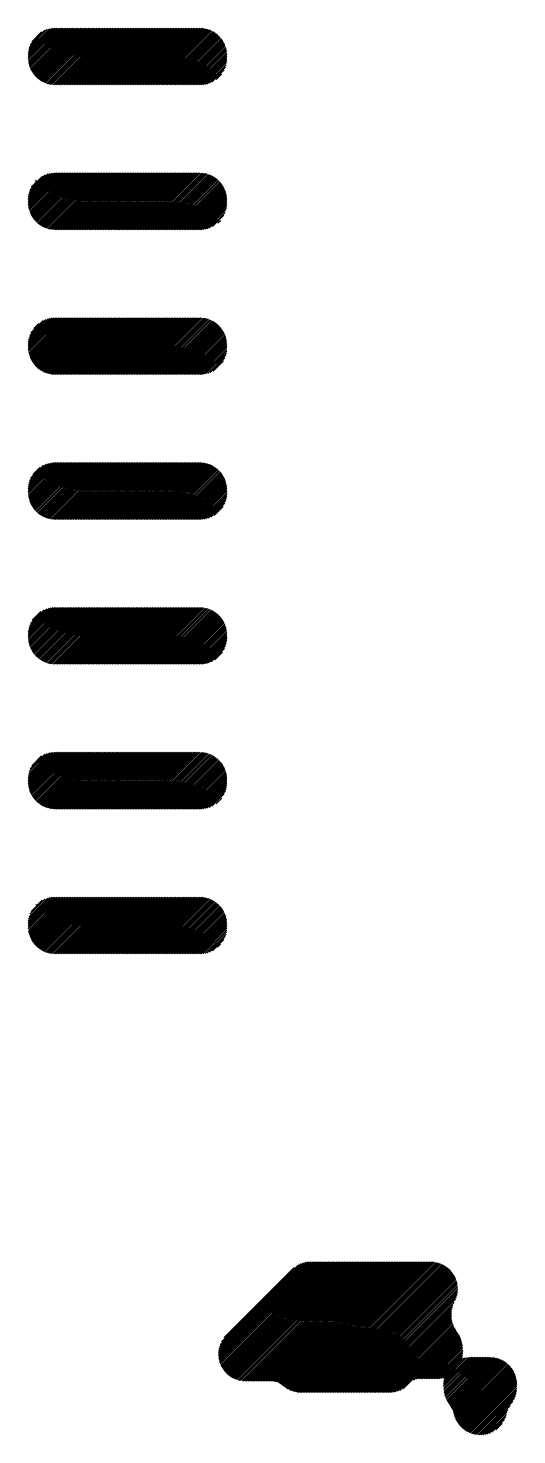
# Model space of a CAD drawing. Extents: x 17.1 to 54.5, y -45.2 to -18.
# Drawn here: x 17.06 to 25.64, y -45.23 to -20.56 of the extents above; entities that cross this region are included whole.
import ezdxf

# ---------------------------------------------------------------- set-up
doc = ezdxf.new("R2010")
doc.units = 0
doc.layers.add('HATCH_GEN', color=1, linetype='Continuous')

msp = doc.modelspace()

# ---------------------------------------------------------------- linework, layer by layer
at = {"layer": 'HATCH_GEN'}
for p, q in [((17.0587, -21.0318), (17.5294, -20.5612)), ((17.0593, -21.0595), (17.5578, -20.561)), ((17.0601, -21.0022), (17.4997, -20.5626)), ((17.0606, -21.0865), (17.5861, -20.561)), ((17.0616, -21.1138), (17.6144, -20.561)), ((17.063, -20.9709), (17.468, -20.566)), ((17.0643, -21.1393), (17.6427, -20.561)), ((17.0675, -21.1645), (17.671, -20.561)), ((17.0689, -20.9368), (17.434, -20.5717)), ((17.0727, -21.1875), (17.6992, -20.561)), ((17.078, -21.2106), (17.7275, -20.561)), ((17.0789, -20.8985), (17.3963, -20.5811)), ((17.085, -21.2318), (17.7558, -20.561)), ((17.0921, -21.2529), (17.7841, -20.561)), ((17.0945, -20.8546), (17.3525, -20.5967)), ((17.1007, -21.2727), (17.8124, -20.561)), ((17.1095, -21.2922), (17.8407, -20.561)), ((17.1193, -21.3107), (17.8689, -20.561)), ((17.1216, -20.7993), (17.2959, -20.625)), ((17.1296, -21.3286), (17.8972, -20.561)), ((17.1405, -21.346), (17.9255, -20.561)), ((17.1524, -21.3624), (17.9538, -20.561)), ((17.1642, -21.3789), (17.9821, -20.561)), ((17.1775, -21.3939), (18.0104, -20.561)), ((17.1908, -21.4089), (18.0387, -20.561)), ((17.205, -21.423), (18.0669, -20.561)), ((17.2196, -21.4366), (18.0952, -20.561)), ((17.2347, -21.4498), (18.1235, -20.561)), ((17.2508, -21.462), (18.1518, -20.561)), ((17.2669, -21.4741), (18.1801, -20.561)), ((17.2844, -21.4849), (18.2084, -20.561)), ((17.302, -21.4957), (18.2366, -20.561)), ((17.3206, -21.5054), (18.2649, -20.561)), ((17.3397, -21.5146), (18.2932, -20.561)), ((17.3595, -21.523), (18.3215, -20.561)), ((17.3802, -21.5306), (18.3498, -20.561)), ((17.4015, -21.5376), (18.3781, -20.561)), ((17.424, -21.5433), (18.4063, -20.561)), ((17.4471, -21.5486), (18.4346, -20.561)), ((17.4717, -21.5523), (18.4629, -20.561)), ((17.4971, -21.5551), (18.4912, -20.561)), ((17.524, -21.5565), (18.5195, -20.561)), ((17.5518, -21.557), (18.5478, -20.561)), ((17.5801, -21.557), (18.5761, -20.561)), ((17.6083, -21.557), (18.6043, -20.561)), ((17.6366, -21.557), (18.6326, -20.561)), ((17.6649, -21.557), (18.6609, -20.561)), ((17.6932, -21.557), (18.6892, -20.561)), ((17.7215, -21.557), (18.7175, -20.561)), ((17.7498, -21.557), (18.7458, -20.561)), ((17.778, -21.557), (18.774, -20.561)), ((17.8063, -21.557), (18.8023, -20.561)), ((17.8346, -21.557), (18.8306, -20.561)), ((17.8629, -21.557), (18.8589, -20.561)), ((17.8912, -21.557), (18.8872, -20.561)), ((17.9195, -21.557), (18.9155, -20.561)), ((17.9478, -21.557), (18.9438, -20.561)), ((17.976, -21.557), (18.972, -20.561)), ((18.0043, -21.557), (19.0003, -20.561)), ((18.0326, -21.557), (19.0286, -20.561)), ((18.0609, -21.557), (19.0569, -20.561)), ((18.0892, -21.557), (19.0852, -20.561)), ((18.1175, -21.557), (19.1135, -20.561)), ((18.1457, -21.557), (19.1417, -20.561)), ((18.174, -21.557), (19.17, -20.561)), ((18.2023, -21.557), (19.1983, -20.561)), ((18.2306, -21.557), (19.2266, -20.561)), ((18.2589, -21.557), (19.2549, -20.561)), ((18.2872, -21.557), (19.2832, -20.561)), ((18.3154, -21.557), (19.3114, -20.561)), ((18.3437, -21.557), (19.3397, -20.561)), ((18.372, -21.557), (19.368, -20.561)), ((18.4003, -21.557), (19.3963, -20.561)), ((18.4286, -21.557), (19.4246, -20.561)), ((18.4569, -21.557), (19.4529, -20.561)), ((18.4852, -21.557), (19.4812, -20.561)), ((18.5134, -21.557), (19.5094, -20.561)), ((18.5417, -21.557), (19.5377, -20.561)), ((18.57, -21.557), (19.566, -20.561)), ((18.5983, -21.557), (19.5943, -20.561)), ((18.6266, -21.557), (19.6226, -20.561)), ((18.6549, -21.557), (19.6509, -20.561)), ((18.6831, -21.557), (19.6791, -20.561)), ((18.7114, -21.557), (19.7074, -20.561)), ((18.7397, -21.557), (19.7357, -20.561)), ((18.768, -21.557), (19.764, -20.561)), ((18.7963, -21.557), (19.7923, -20.561)), ((18.8246, -21.557), (19.8206, -20.561)), ((18.8528, -21.557), (19.8488, -20.561)), ((18.8811, -21.557), (19.8771, -20.561)), ((18.9094, -21.557), (19.9054, -20.561)), ((18.9377, -21.557), (19.9337, -20.561)), ((18.966, -21.557), (19.962, -20.561)), ((18.9943, -21.557), (19.9903, -20.561)), ((19.0226, -21.557), (20.0186, -20.561)), ((19.0508, -21.557), (20.0468, -20.561)), ((19.0791, -21.557), (20.0751, -20.561)), ((19.1074, -21.557), (20.1021, -20.5623)), ((19.1357, -21.557), (20.1286, -20.5641)), ((19.164, -21.557), (20.1532, -20.5678)), ((19.1923, -21.557), (20.1771, -20.5721)), ((19.2205, -21.557), (20.1997, -20.5779)), ((19.2488, -21.557), (20.2217, -20.5841)), ((19.2771, -21.557), (20.2425, -20.5917)), ((19.3054, -21.557), (20.263, -20.5994)), ((19.3337, -21.557), (20.2821, -20.6086)), ((19.362, -21.557), (20.3012, -20.6178)), ((19.3902, -21.557), (20.3189, -20.6284)), ((19.4185, -21.557), (20.3364, -20.6391)), ((19.4468, -21.557), (20.3531, -20.6507)), ((19.4751, -21.557), (20.3692, -20.6629)), ((19.5034, -21.557), (20.3849, -20.6754)), ((19.5317, -21.557), (20.3996, -20.6891)), ((19.56, -21.557), (20.4143, -20.7027)), ((19.5882, -21.557), (20.4277, -20.7175)), ((19.6165, -21.557), (20.441, -20.7326)), ((19.6448, -21.557), (20.4535, -20.7484)), ((19.6731, -21.557), (20.4653, -20.7648)), ((19.7014, -21.557), (20.4768, -20.7816)), ((19.7297, -21.557), (20.4872, -20.7995)), ((19.7579, -21.557), (20.4975, -20.8174)), ((19.7862, -21.557), (20.5065, -20.8368)), ((19.8145, -21.557), (20.5153, -20.8563)), ((19.8428, -21.557), (20.5229, -20.8769)), ((19.8711, -21.557), (20.53, -20.8981)), ((19.8994, -21.557), (20.536, -20.9204)), ((19.9276, -21.557), (20.5413, -20.9434)), ((19.9559, -21.557), (20.5453, -20.9677)), ((19.9842, -21.557), (20.5484, -20.9928)), ((20.0125, -21.557), (20.5498, -21.0197)), ((20.0408, -21.557), (20.5513, -21.0465)), ((20.0691, -21.557), (20.552, -21.074)), ((20.0983, -21.556), (20.5519, -21.1024)), ((20.1285, -21.5541), (20.5497, -21.133)), ((20.1616, -21.5493), (20.5447, -21.1662)), ((20.1981, -21.5411), (20.5367, -21.2025)), ((20.2392, -21.5283), (20.5241, -21.2434)), ((20.2882, -21.5076), (20.5029, -21.2929)), ((20.3615, -21.4625), (20.4582, -21.3659)), ((17.0588, -23.5773), (17.5351, -23.101)), ((17.0595, -23.6049), (17.5634, -23.101)), ((17.0596, -23.5482), (17.5055, -23.1023)), ((17.0609, -23.6318), (17.5917, -23.101)), ((17.0618, -23.6592), (17.62, -23.101)), ((17.0619, -23.5177), (17.4745, -23.105)), ((17.065, -23.6843), (17.6483, -23.101)), ((17.0677, -23.4835), (17.4414, -23.1099)), ((17.0685, -23.7091), (17.6765, -23.101)), ((17.0737, -23.7321), (17.7048, -23.101)), ((17.0768, -23.4462), (17.4039, -23.1191)), ((17.0793, -23.7548), (17.7331, -23.101)), ((17.0864, -23.776), (17.7614, -23.101)), ((17.0911, -23.4036), (17.3613, -23.1334)), ((17.0936, -23.7971), (17.7897, -23.101)), ((17.1024, -23.8165), (17.818, -23.101)), ((17.1112, -23.836), (17.8462, -23.101)), ((17.1148, -23.3517), (17.3094, -23.157)), ((17.1213, -23.8542), (17.8745, -23.101)), ((17.1317, -23.8721), (17.9028, -23.101)), ((17.1429, -23.8892), (17.9311, -23.101)), ((17.1547, -23.9057), (17.9594, -23.101)), ((17.1668, -23.9218), (17.9877, -23.101)), ((17.1801, -23.9368), (18.016, -23.101)), ((17.1934, -23.9519), (18.0442, -23.101)), ((17.2078, -23.9657), (18.0725, -23.101)), ((17.2225, -23.9793), (18.1008, -23.101)), ((17.2379, -23.9922), (18.1291, -23.101)), ((17.254, -24.0044), (18.1574, -23.101)), ((17.2703, -24.0163), (18.1857, -23.101)), ((17.2879, -24.027), (18.2139, -23.101)), ((17.3055, -24.0378), (18.2422, -23.101)), ((17.3243, -24.0472), (18.2705, -23.101)), ((17.3434, -24.0564), (18.2988, -23.101)), ((17.3636, -24.0645), (18.3271, -23.101)), ((17.3843, -24.0721), (18.3554, -23.101)), ((17.4059, -24.0787), (18.3836, -23.101)), ((17.4285, -24.0845), (18.4119, -23.101)), ((17.4519, -24.0893), (18.4402, -23.101)), ((17.4765, -24.093), (18.4685, -23.101)), ((17.5024, -24.0954), (18.4968, -23.101)), ((17.5293, -24.0967), (18.5251, -23.101)), ((17.5574, -24.097), (18.5534, -23.101)), ((17.5856, -24.097), (18.5816, -23.101)), ((17.6139, -24.097), (18.6099, -23.101)), ((17.6422, -24.097), (18.6382, -23.101)), ((17.6705, -24.097), (18.6665, -23.101)), ((17.6988, -24.097), (18.6948, -23.101)), ((17.7271, -24.097), (18.7231, -23.101)), ((17.7553, -24.097), (18.7513, -23.101)), ((17.7836, -24.097), (18.7796, -23.101)), ((17.8119, -24.097), (18.8079, -23.101)), ((17.8402, -24.097), (18.8362, -23.101)), ((17.8685, -24.097), (18.8645, -23.101)), ((17.8968, -24.097), (18.8928, -23.101)), ((17.9251, -24.097), (18.9211, -23.101)), ((17.9533, -24.097), (18.9493, -23.101)), ((17.9816, -24.097), (18.9776, -23.101)), ((18.0099, -24.097), (19.0059, -23.101)), ((18.0382, -24.097), (19.0342, -23.101)), ((18.0665, -24.097), (19.0625, -23.101)), ((18.0948, -24.097), (19.0908, -23.101)), ((18.123, -24.097), (19.119, -23.101)), ((18.1513, -24.097), (19.1473, -23.101)), ((18.1796, -24.097), (19.1756, -23.101)), ((18.2079, -24.097), (19.2039, -23.101)), ((18.2362, -24.097), (19.2322, -23.101)), ((18.2645, -24.097), (19.2605, -23.101)), ((18.2927, -24.097), (19.2887, -23.101)), ((18.321, -24.097), (19.317, -23.101)), ((18.3493, -24.097), (19.3453, -23.101)), ((18.3776, -24.097), (19.3736, -23.101)), ((18.4059, -24.097), (19.4019, -23.101)), ((18.4342, -24.097), (19.4302, -23.101)), ((18.4625, -24.097), (19.4585, -23.101)), ((18.4907, -24.097), (19.4867, -23.101)), ((18.519, -24.097), (19.515, -23.101)), ((18.5473, -24.097), (19.5433, -23.101)), ((18.5756, -24.097), (19.5716, -23.101)), ((18.6039, -24.097), (19.5999, -23.101)), ((18.6322, -24.097), (19.6282, -23.101)), ((18.6604, -24.097), (19.6564, -23.101)), ((18.6887, -24.097), (19.6847, -23.101)), ((18.717, -24.097), (19.713, -23.101)), ((18.7453, -24.097), (19.7413, -23.101)), ((18.7736, -24.097), (19.7696, -23.101)), ((18.8019, -24.097), (19.7979, -23.101)), ((18.8301, -24.097), (19.8261, -23.101)), ((18.8584, -24.097), (19.8544, -23.101)), ((18.8867, -24.097), (19.8827, -23.101)), ((18.915, -24.097), (19.911, -23.101)), ((18.9433, -24.097), (19.9393, -23.101)), ((18.9716, -24.097), (19.9676, -23.101)), ((18.9999, -24.097), (19.9959, -23.101)), ((19.0281, -24.097), (20.0241, -23.101)), ((19.0564, -24.097), (20.0524, -23.101)), ((19.0847, -24.097), (20.0805, -23.1012)), ((19.113, -24.097), (20.1074, -23.1026)), ((19.1413, -24.097), (20.1334, -23.1048)), ((19.1696, -24.097), (20.158, -23.1086)), ((19.1978, -24.097), (20.1816, -23.1133)), ((19.2261, -24.097), (20.2041, -23.119)), ((19.2544, -24.097), (20.2258, -23.1256)), ((19.2827, -24.097), (20.2466, -23.1331)), ((19.311, -24.097), (20.2667, -23.1412)), ((19.3393, -24.097), (20.2858, -23.1504)), ((19.3675, -24.097), (20.3048, -23.1598)), ((19.3958, -24.097), (20.3223, -23.1705)), ((19.4241, -24.097), (20.3399, -23.1812)), ((17.1898, -23.2483), (17.2091, -23.229)), ((19.4524, -24.097), (20.3563, -23.1931)), ((19.4807, -24.097), (20.3724, -23.2053)), ((19.509, -24.097), (20.3878, -23.2181)), ((19.5373, -24.097), (20.4025, -23.2317)), ((19.5655, -24.097), (20.417, -23.2455)), ((19.5938, -24.097), (20.4303, -23.2605)), ((19.6221, -24.097), (20.4436, -23.2755)), ((19.6504, -24.097), (20.4558, -23.2916)), ((19.6787, -24.097), (20.4676, -23.308)), ((19.707, -24.097), (20.4789, -23.3251)), ((19.7352, -24.097), (20.4892, -23.343)), ((19.7635, -24.097), (20.4994, -23.3611)), ((19.7918, -24.097), (20.5082, -23.3806)), ((19.8201, -24.097), (20.517, -23.4001)), ((19.8484, -24.097), (20.5243, -23.4211)), ((19.8767, -24.097), (20.5314, -23.4423)), ((19.9049, -24.097), (20.537, -23.4649)), ((19.9332, -24.097), (20.5423, -23.4879)), ((19.9615, -24.097), (20.5459, -23.5126)), ((19.9898, -24.097), (20.5491, -23.5377)), ((20.0181, -24.097), (20.5501, -23.565)), ((20.0464, -24.097), (20.5515, -23.5919)), ((20.0747, -24.097), (20.5522, -23.6195)), ((20.1042, -24.0957), (20.5515, -23.6485)), ((20.135, -24.0932), (20.5492, -23.679)), ((20.1682, -24.0884), (20.5435, -23.713)), ((20.2055, -24.0793), (20.5346, -23.7502)), ((20.2478, -24.0653), (20.5206, -23.7924)), ((20.2986, -24.0427), (20.4974, -23.8439)), ((20.3913, -23.9784), (20.4377, -23.9319)), ((17.0589, -26.1228), (17.5407, -25.641)), ((17.0592, -26.0943), (17.5114, -25.642)), ((17.0596, -26.1504), (17.569, -25.641)), ((17.0612, -26.1771), (17.5973, -25.641)), ((17.0614, -26.0637), (17.4811, -25.6441)), ((17.0624, -26.2041), (17.6256, -25.641)), ((17.0656, -26.2293), (17.6538, -25.641)), ((17.0666, -26.0303), (17.448, -25.6489)), ((17.0695, -26.2536), (17.6821, -25.641)), ((17.0747, -25.9938), (17.4113, -25.6573)), ((17.0748, -26.2766), (17.7104, -25.641)), ((17.0807, -26.299), (17.7387, -25.641)), ((17.0878, -26.3201), (17.767, -25.641)), ((17.0954, -26.3409), (17.7953, -25.641)), ((17.1042, -26.3604), (17.8235, -25.641)), ((17.113, -26.3798), (17.8518, -25.641)), ((17.1234, -26.3977), (17.8801, -25.641)), ((17.1337, -26.4157), (17.9084, -25.641)), ((17.1452, -26.4325), (17.9367, -25.641)), ((17.157, -26.4489), (17.965, -25.641)), ((17.1695, -26.4648), (17.9933, -25.641)), ((17.1827, -26.4798), (18.0215, -25.641)), ((17.1961, -26.4948), (18.0498, -25.641)), ((17.2107, -26.5084), (18.0781, -25.641)), ((17.2254, -26.522), (18.1064, -25.641)), ((17.2411, -26.5346), (18.1347, -25.641)), ((17.2572, -26.5468), (18.163, -25.641)), ((17.2738, -26.5584), (18.1912, -25.641)), ((17.2914, -26.5692), (18.2195, -25.641)), ((17.309, -26.5798), (18.2478, -25.641)), ((17.3281, -26.589), (18.2761, -25.641)), ((17.3472, -26.5982), (18.3044, -25.641)), ((17.3676, -26.606), (18.3327, -25.641)), ((17.3884, -26.6136), (18.3609, -25.641)), ((17.4104, -26.6199), (18.3892, -25.641)), ((17.4329, -26.6256), (18.4175, -25.641)), ((17.4568, -26.63), (18.4458, -25.641)), ((17.4814, -26.6337), (18.4741, -25.641)), ((17.5077, -26.6357), (18.5024, -25.641)), ((17.5347, -26.637), (18.5307, -25.641)), ((17.5629, -26.637), (18.5589, -25.641)), ((17.5912, -26.637), (18.5872, -25.641)), ((17.6195, -26.637), (18.6155, -25.641)), ((17.6478, -26.637), (18.6438, -25.641)), ((17.6761, -26.637), (18.6721, -25.641)), ((17.7044, -26.637), (18.7004, -25.641)), ((17.7326, -26.637), (18.7286, -25.641)), ((17.7609, -26.637), (18.7569, -25.641)), ((17.7892, -26.637), (18.7852, -25.641)), ((17.8175, -26.637), (18.8135, -25.641)), ((17.8458, -26.637), (18.8418, -25.641)), ((17.8741, -26.637), (18.8701, -25.641)), ((17.9024, -26.637), (18.8984, -25.641)), ((17.9306, -26.637), (18.9266, -25.641)), ((17.9589, -26.637), (18.9549, -25.641)), ((17.9872, -26.637), (18.9832, -25.641)), ((18.0155, -26.637), (19.0115, -25.641)), ((18.0438, -26.637), (19.0398, -25.641)), ((18.0721, -26.637), (19.0681, -25.641)), ((18.1003, -26.637), (19.0963, -25.641)), ((18.1286, -26.637), (19.1246, -25.641)), ((18.1569, -26.637), (19.1529, -25.641)), ((18.1852, -26.637), (19.1812, -25.641)), ((18.2135, -26.637), (19.2095, -25.641)), ((18.2418, -26.637), (19.2378, -25.641)), ((18.27, -26.637), (19.266, -25.641)), ((18.2983, -26.637), (19.2943, -25.641)), ((18.3266, -26.637), (19.3226, -25.641)), ((18.3549, -26.637), (19.3509, -25.641)), ((18.3832, -26.637), (19.3792, -25.641)), ((18.4115, -26.637), (19.4075, -25.641)), ((18.4398, -26.637), (19.4358, -25.641)), ((18.468, -26.637), (19.464, -25.641)), ((18.4963, -26.637), (19.4923, -25.641)), ((18.5246, -26.637), (19.5206, -25.641)), ((18.5529, -26.637), (19.5489, -25.641)), ((18.5812, -26.637), (19.5772, -25.641)), ((18.6095, -26.637), (19.6055, -25.641)), ((18.6377, -26.637), (19.6337, -25.641)), ((18.666, -26.637), (19.662, -25.641)), ((18.6943, -26.637), (19.6903, -25.641)), ((18.7226, -26.637), (19.7186, -25.641)), ((18.7509, -26.637), (19.7469, -25.641)), ((18.7792, -26.637), (19.7752, -25.641)), ((18.8074, -26.637), (19.8034, -25.641)), ((18.8357, -26.637), (19.8317, -25.641)), ((18.864, -26.637), (19.86, -25.641)), ((18.8923, -26.637), (19.8883, -25.641)), ((18.9206, -26.637), (19.9166, -25.641)), ((18.9489, -26.637), (19.9449, -25.641)), ((18.9772, -26.637), (19.9732, -25.641)), ((19.0054, -26.637), (20.0014, -25.641)), ((19.0337, -26.637), (20.0297, -25.641)), ((19.062, -26.637), (20.058, -25.641)), ((19.0903, -26.637), (20.0858, -25.6415)), ((19.1186, -26.637), (20.1128, -25.6428)), ((19.1469, -26.637), (20.1383, -25.6456)), ((19.1751, -26.637), (20.1629, -25.6493)), ((19.2034, -26.637), (20.186, -25.6544)), ((17.0877, -25.9526), (17.3699, -25.6703)), ((17.1093, -25.9027), (17.3205, -25.6915)), ((17.1568, -25.8269), (17.245, -25.7387)), ((19.2317, -26.637), (20.2086, -25.6601)), ((19.26, -26.637), (20.2299, -25.6671)), ((19.2883, -26.637), (20.2506, -25.6746)), ((19.3166, -26.637), (20.2705, -25.683)), ((19.3448, -26.637), (20.2896, -25.6922)), ((19.3731, -26.637), (20.3083, -25.7019)), ((19.4014, -26.637), (20.3258, -25.7126)), ((19.4297, -26.637), (20.3434, -25.7233)), ((19.458, -26.637), (20.3595, -25.7355)), ((19.4863, -26.637), (20.3756, -25.7477)), ((19.5146, -26.637), (20.3907, -25.7608)), ((19.5428, -26.637), (20.4054, -25.7744)), ((19.5711, -26.637), (20.4197, -25.7885)), ((19.5994, -26.637), (20.4329, -25.8035)), ((19.6277, -26.637), (20.4462, -25.8185)), ((19.656, -26.637), (20.4581, -25.8348)), ((19.6843, -26.637), (20.47, -25.8513)), ((19.7125, -26.637), (20.4809, -25.8686)), ((19.7408, -26.637), (20.4913, -25.8866)), ((19.7691, -26.637), (20.5011, -25.905)), ((19.7974, -26.637), (20.5099, -25.9245)), ((19.8257, -26.637), (20.5185, -25.9441)), ((19.854, -26.637), (20.5257, -25.9653)), ((19.8822, -26.637), (20.5328, -25.9864)), ((19.9105, -26.637), (20.5381, -26.0095)), ((19.9388, -26.637), (20.5434, -26.0325)), ((19.9671, -26.637), (20.5465, -26.0576)), ((19.9954, -26.637), (20.5494, -26.083)), ((20.0237, -26.637), (20.5503, -26.1103)), ((20.052, -26.637), (20.5516, -26.1373)), ((20.0803, -26.6369), (20.5523, -26.165)), ((20.1101, -26.6355), (20.551, -26.1945)), ((20.1416, -26.6322), (20.5482, -26.2256)), ((20.1754, -26.6267), (20.5424, -26.2597)), ((20.2129, -26.6175), (20.5325, -26.2978)), ((20.2564, -26.6023), (20.5172, -26.3414)), ((20.3122, -26.5748), (20.4915, -26.3955)), ((17.0587, -28.6403), (17.5173, -28.1817)), ((17.0591, -28.6682), (17.5463, -28.181)), ((17.06, -28.6956), (17.5746, -28.181)), ((17.061, -28.6097), (17.4875, -28.1832)), ((17.0613, -28.7226), (17.6029, -28.181)), ((17.063, -28.7491), (17.6311, -28.181)), ((17.0654, -28.577), (17.4545, -28.1879)), ((17.0662, -28.7742), (17.6594, -28.181)), ((17.0705, -28.7982), (17.6877, -28.181)), ((17.0726, -28.5415), (17.4187, -28.1955)), ((17.0758, -28.8212), (17.716, -28.181)), ((17.0821, -28.8432), (17.7443, -28.181)), ((17.0843, -28.5016), (17.3786, -28.2073)), ((17.0892, -28.8643), (17.7726, -28.181)), ((17.0971, -28.8848), (17.8008, -28.181)), ((17.1038, -28.4538), (17.3309, -28.2266)), ((17.1059, -28.9042), (17.8291, -28.181)), ((17.1151, -28.9234), (17.8574, -28.181)), ((17.1254, -28.9413), (17.8857, -28.181)), ((17.1358, -28.9592), (17.914, -28.181)), ((17.1405, -28.3888), (17.2654, -28.2639)), ((17.1475, -28.9757), (17.9423, -28.181)), ((17.1594, -28.9922), (17.9706, -28.181)), ((17.1721, -29.0078), (17.9988, -28.181)), ((17.1853, -29.0228), (18.0271, -28.181)), ((17.199, -29.0374), (18.0554, -28.181)), ((17.2136, -29.051), (18.0837, -28.181)), ((17.2283, -29.0647), (18.112, -28.181)), ((17.2443, -29.077), (18.1403, -28.181)), ((17.2604, -29.0892), (18.1685, -28.181)), ((17.2773, -29.1006), (18.1968, -28.181)), ((17.2948, -29.1113), (18.2251, -28.181)), ((17.3128, -29.1216), (18.2534, -28.181)), ((17.3319, -29.1308), (18.2817, -28.181)), ((17.351, -29.14), (18.31, -28.181)), ((17.3717, -29.1475), (18.3382, -28.181)), ((17.3925, -29.1551), (18.3665, -28.181)), ((17.4148, -29.161), (18.3948, -28.181)), ((17.4374, -29.1667), (18.4231, -28.181)), ((17.4616, -29.1708), (18.4514, -28.181)), ((17.4862, -29.1745), (18.4797, -28.181)), ((17.513, -29.1759), (18.508, -28.181)), ((17.5402, -29.177), (18.5362, -28.181)), ((17.5685, -29.177), (18.5645, -28.181)), ((17.5968, -29.177), (18.5928, -28.181)), ((17.6251, -29.177), (18.6211, -28.181)), ((17.6534, -29.177), (18.6494, -28.181)), ((17.6817, -29.177), (18.6777, -28.181)), ((17.7099, -29.177), (18.7059, -28.181)), ((17.7382, -29.177), (18.7342, -28.181)), ((17.7665, -29.177), (18.7625, -28.181)), ((17.7948, -29.177), (18.7908, -28.181)), ((17.8231, -29.177), (18.8191, -28.181)), ((17.8514, -29.177), (18.8474, -28.181)), ((17.8797, -29.177), (18.8757, -28.181)), ((17.9079, -29.177), (18.9039, -28.181)), ((17.9362, -29.177), (18.9322, -28.181)), ((17.9645, -29.177), (18.9605, -28.181)), ((17.9928, -29.177), (18.9888, -28.181)), ((18.0211, -29.177), (19.0171, -28.181)), ((18.0494, -29.177), (19.0454, -28.181)), ((18.0776, -29.177), (19.0736, -28.181)), ((18.1059, -29.177), (19.1019, -28.181)), ((18.1342, -29.177), (19.1302, -28.181)), ((18.1625, -29.177), (19.1585, -28.181)), ((18.1908, -29.177), (19.1868, -28.181)), ((18.2191, -29.177), (19.2151, -28.181)), ((18.2473, -29.177), (19.2433, -28.181)), ((18.2756, -29.177), (19.2716, -28.181)), ((18.3039, -29.177), (19.2999, -28.181)), ((18.3322, -29.177), (19.3282, -28.181)), ((18.3605, -29.177), (19.3565, -28.181)), ((18.3888, -29.177), (19.3848, -28.181)), ((18.4171, -29.177), (19.4131, -28.181)), ((18.4453, -29.177), (19.4413, -28.181)), ((18.4736, -29.177), (19.4696, -28.181)), ((18.5019, -29.177), (19.4979, -28.181)), ((18.5302, -29.177), (19.5262, -28.181)), ((18.5585, -29.177), (19.5545, -28.181)), ((18.5868, -29.177), (19.5828, -28.181)), ((18.615, -29.177), (19.611, -28.181)), ((18.6433, -29.177), (19.6393, -28.181)), ((18.6716, -29.177), (19.6676, -28.181)), ((18.6999, -29.177), (19.6959, -28.181)), ((18.7282, -29.177), (19.7242, -28.181)), ((18.7565, -29.177), (19.7525, -28.181)), ((18.7847, -29.177), (19.7807, -28.181)), ((18.813, -29.177), (19.809, -28.181)), ((18.8413, -29.177), (19.8373, -28.181)), ((18.8696, -29.177), (19.8656, -28.181)), ((18.8979, -29.177), (19.8939, -28.181)), ((18.9262, -29.177), (19.9222, -28.181)), ((18.9545, -29.177), (19.9505, -28.181)), ((18.9827, -29.177), (19.9787, -28.181)), ((19.011, -29.177), (20.007, -28.181)), ((19.0393, -29.177), (20.0353, -28.181)), ((19.0676, -29.177), (20.0636, -28.181)), ((19.0959, -29.177), (20.0911, -28.1817)), ((19.1242, -29.177), (20.1181, -28.1831)), ((19.1524, -29.177), (20.1431, -28.1863)), ((19.1807, -29.177), (20.1677, -28.19)), ((19.209, -29.177), (20.1905, -28.1955)), ((19.2373, -29.177), (20.213, -28.2013)), ((19.2656, -29.177), (20.234, -28.2086)), ((19.2939, -29.177), (20.2547, -28.2161)), ((19.3221, -29.177), (20.2743, -28.2249)), ((19.3504, -29.177), (20.2934, -28.234)), ((19.3787, -29.177), (20.3117, -28.244)), ((19.407, -29.177), (20.3293, -28.2547)), ((19.4353, -29.177), (20.3466, -28.2657)), ((19.4636, -29.177), (20.3627, -28.2779)), ((19.4919, -29.177), (20.3788, -28.2901)), ((19.5201, -29.177), (20.3936, -28.3035)), ((19.5484, -29.177), (20.4083, -28.3171)), ((19.5767, -29.177), (20.4223, -28.3314)), ((19.605, -29.177), (20.4356, -28.3464)), ((19.6333, -29.177), (20.4486, -28.3617)), ((19.6616, -29.177), (20.4605, -28.3781)), ((19.6898, -29.177), (20.4723, -28.3945)), ((19.7181, -29.177), (20.483, -28.4122)), ((19.7464, -29.177), (20.4933, -28.4301)), ((19.7747, -29.177), (20.5029, -28.4488)), ((19.803, -29.177), (20.5117, -28.4683)), ((19.8313, -29.177), (20.52, -28.4883)), ((19.8595, -29.177), (20.5271, -28.5095)), ((19.8878, -29.177), (20.5338, -28.531)), ((19.9161, -29.177), (20.5391, -28.554)), ((19.9444, -29.177), (20.544, -28.5774)), ((19.9727, -29.177), (20.5472, -28.6025)), ((20.001, -29.177), (20.5495, -28.6285)), ((20.0293, -29.177), (20.5506, -28.6557)), ((20.0575, -29.177), (20.5518, -28.6828)), ((20.0862, -29.1766), (20.5524, -28.7104)), ((20.1159, -29.1752), (20.5506, -28.7405)), ((20.1481, -29.1713), (20.5471, -28.7723)), ((20.1828, -29.1649), (20.5411, -28.8066)), ((20.2214, -29.1546), (20.5304, -28.8455)), ((20.2667, -29.1376), (20.5138, -28.8905)), ((20.3257, -29.1068), (20.4823, -28.9503)), ((17.0586, -31.186), (17.5231, -30.7215)), ((17.0592, -31.2137), (17.5519, -30.721)), ((17.0603, -31.2408), (17.5802, -30.721)), ((17.0605, -31.1558), (17.4934, -30.7229)), ((17.0614, -31.268), (17.6084, -30.721)), ((17.0637, -31.2941), (17.6367, -30.721)), ((17.0643, -31.1238), (17.461, -30.727)), ((17.0668, -31.3192), (17.665, -30.721)), ((17.0705, -31.0892), (17.4261, -30.7336)), ((17.0716, -31.3427), (17.6933, -30.721)), ((17.0769, -31.3657), (17.7216, -30.721)), ((17.0812, -31.0503), (17.3872, -30.7443)), ((17.0835, -31.3873), (17.7499, -30.721)), ((17.0906, -31.4085), (17.7781, -30.721)), ((17.0983, -31.0049), (17.3414, -30.7618)), ((17.0988, -31.4286), (17.8064, -30.721)), ((17.1076, -31.4481), (17.8347, -30.721)), ((17.1171, -31.4669), (17.863, -30.721)), ((17.1275, -31.4848), (17.8913, -30.721)), ((17.1313, -30.9435), (17.2814, -30.7935)), ((17.138, -31.5025), (17.9196, -30.721)), ((17.1499, -31.519), (17.9479, -30.721)), ((17.1617, -31.5354), (17.9761, -30.721)), ((17.1747, -31.5507), (18.0044, -30.721)), ((17.188, -31.5657), (18.0327, -30.721)), ((17.2019, -31.5801), (18.061, -30.721)), ((17.2165, -31.5937), (18.0893, -30.721)), ((17.2313, -31.6072), (18.1176, -30.721)), ((17.2474, -31.6194), (18.1458, -30.721)), ((17.2635, -31.6316), (18.1741, -30.721)), ((17.2807, -31.6427), (18.2024, -30.721)), ((17.2983, -31.6534), (18.2307, -30.721)), ((17.3165, -31.6634), (18.259, -30.721)), ((17.3356, -31.6726), (18.2873, -30.721)), ((17.3551, -31.6815), (18.3155, -30.721)), ((17.3758, -31.689), (18.3438, -30.721)), ((17.3967, -31.6964), (18.3721, -30.721)), ((17.4193, -31.7021), (18.4004, -30.721)), ((17.4419, -31.7078), (18.4287, -30.721)), ((17.4665, -31.7115), (18.457, -30.721)), ((17.4914, -31.7148), (18.4853, -30.721)), ((17.5184, -31.7162), (18.5135, -30.721)), ((17.5458, -31.717), (18.5418, -30.721)), ((17.5741, -31.717), (18.5701, -30.721)), ((17.6024, -31.717), (18.5984, -30.721)), ((17.6307, -31.717), (18.6267, -30.721)), ((17.659, -31.717), (18.655, -30.721)), ((17.6872, -31.717), (18.6832, -30.721)), ((17.7155, -31.717), (18.7115, -30.721)), ((17.7438, -31.717), (18.7398, -30.721)), ((17.7721, -31.717), (18.7681, -30.721)), ((17.8004, -31.717), (18.7964, -30.721)), ((17.8287, -31.717), (18.8247, -30.721)), ((17.857, -31.717), (18.853, -30.721)), ((17.8852, -31.717), (18.8812, -30.721)), ((17.9135, -31.717), (18.9095, -30.721)), ((17.9418, -31.717), (18.9378, -30.721)), ((17.9701, -31.717), (18.9661, -30.721)), ((17.9984, -31.717), (18.9944, -30.721)), ((18.0267, -31.717), (19.0227, -30.721)), ((18.0549, -31.717), (19.0509, -30.721)), ((18.0832, -31.717), (19.0792, -30.721)), ((18.1115, -31.717), (19.1075, -30.721)), ((18.1398, -31.717), (19.1358, -30.721)), ((18.1681, -31.717), (19.1641, -30.721)), ((18.1964, -31.717), (19.1924, -30.721)), ((18.2246, -31.717), (19.2206, -30.721)), ((18.2529, -31.717), (19.2489, -30.721)), ((18.2812, -31.717), (19.2772, -30.721)), ((18.3095, -31.717), (19.3055, -30.721)), ((18.3378, -31.717), (19.3338, -30.721)), ((18.3661, -31.717), (19.3621, -30.721)), ((18.3944, -31.717), (19.3904, -30.721)), ((18.4226, -31.717), (19.4186, -30.721)), ((18.4509, -31.717), (19.4469, -30.721)), ((18.4792, -31.717), (19.4752, -30.721)), ((18.5075, -31.717), (19.5035, -30.721)), ((18.5358, -31.717), (19.5318, -30.721)), ((18.5641, -31.717), (19.5601, -30.721)), ((18.5923, -31.717), (19.5883, -30.721)), ((18.6206, -31.717), (19.6166, -30.721)), ((18.6489, -31.717), (19.6449, -30.721)), ((18.6772, -31.717), (19.6732, -30.721)), ((18.7055, -31.717), (19.7015, -30.721)), ((18.7338, -31.717), (19.7298, -30.721)), ((18.762, -31.717), (19.758, -30.721)), ((18.7903, -31.717), (19.7863, -30.721)), ((18.8186, -31.717), (19.8146, -30.721)), ((18.8469, -31.717), (19.8429, -30.721)), ((18.8752, -31.717), (19.8712, -30.721)), ((18.9035, -31.717), (19.8995, -30.721)), ((18.9318, -31.717), (19.9278, -30.721)), ((18.96, -31.717), (19.956, -30.721)), ((18.9883, -31.717), (19.9843, -30.721)), ((19.0166, -31.717), (20.0126, -30.721)), ((19.0449, -31.717), (20.0409, -30.721)), ((19.0732, -31.717), (20.0692, -30.721)), ((19.1015, -31.717), (20.0965, -30.722)), ((19.1297, -31.717), (20.1234, -30.7233)), ((19.158, -31.717), (20.148, -30.727)), ((19.1863, -31.717), (20.1724, -30.7309)), ((19.2146, -31.717), (20.1949, -30.7367)), ((19.2429, -31.717), (20.2174, -30.7425)), ((19.2712, -31.717), (20.2381, -30.7501)), ((19.2994, -31.717), (20.2588, -30.7576)), ((19.3277, -31.717), (20.2781, -30.7667)), ((19.356, -31.717), (20.2972, -30.7759)), ((19.3843, -31.717), (20.3152, -30.7861)), ((19.4126, -31.717), (20.3327, -30.7968)), ((19.4409, -31.717), (20.3497, -30.8081)), ((19.4692, -31.717), (20.3658, -30.8203)), ((19.4974, -31.717), (20.3819, -30.8326)), ((19.5257, -31.717), (20.3965, -30.8462)), ((19.554, -31.717), (20.4112, -30.8598)), ((19.5823, -31.717), (20.4249, -30.8744)), ((19.6106, -31.717), (20.4382, -30.8894)), ((19.6389, -31.717), (20.451, -30.9049)), ((19.6671, -31.717), (20.4628, -30.9213)), ((19.6954, -31.717), (20.4746, -30.9378)), ((19.7237, -31.717), (20.485, -30.9557)), ((19.752, -31.717), (20.4954, -30.9736)), ((19.7803, -31.717), (20.5046, -30.9927)), ((19.8086, -31.717), (20.5134, -31.0122)), ((19.8369, -31.717), (20.5214, -31.0325)), ((19.8651, -31.717), (20.5285, -31.0536)), ((19.8934, -31.717), (20.5349, -31.0755)), ((19.9217, -31.717), (20.5402, -31.0985)), ((19.95, -31.717), (20.5446, -31.1224)), ((19.9783, -31.717), (20.5478, -31.1475)), ((20.0066, -31.717), (20.5497, -31.1739)), ((20.0348, -31.717), (20.5509, -31.201)), ((20.0631, -31.717), (20.5519, -31.2282)), ((20.0921, -31.7163), (20.5524, -31.256)), ((20.1218, -31.7149), (20.5502, -31.2865)), ((20.1547, -31.7103), (20.5459, -31.3191)), ((20.1902, -31.703), (20.539, -31.3543)), ((20.23, -31.6915), (20.5277, -31.3938)), ((20.2771, -31.6727), (20.5088, -31.4411)), ((20.3399, -31.6383), (20.4731, -31.505)), ((17.0587, -33.7315), (17.529, -33.2612)), ((17.0593, -33.7591), (17.5575, -33.261)), ((17.0601, -33.7018), (17.4993, -33.2626)), ((17.0606, -33.7862), (17.5857, -33.261)), ((17.0616, -33.8134), (17.614, -33.261)), ((17.0631, -33.6705), (17.4676, -33.266)), ((17.0643, -33.839), (17.6423, -33.261)), ((17.0675, -33.8641), (17.6706, -33.261)), ((17.069, -33.6364), (17.4335, -33.2718)), ((17.0726, -33.8873), (17.6989, -33.261)), ((17.0779, -33.9103), (17.7272, -33.261)), ((17.0791, -33.598), (17.3958, -33.2813)), ((17.0849, -33.9315), (17.7554, -33.261)), ((17.0921, -33.9527), (17.7837, -33.261)), ((17.0948, -33.554), (17.3518, -33.297)), ((17.1006, -33.9724), (17.812, -33.261)), ((17.1094, -33.9919), (17.8403, -33.261)), ((17.1191, -34.0104), (17.8686, -33.261)), ((17.1295, -34.0284), (17.8969, -33.261)), ((17.1404, -34.0458), (17.9252, -33.261)), ((17.1522, -34.0622), (17.9534, -33.261)), ((17.1641, -34.0787), (17.9817, -33.261)), ((17.1773, -34.0937), (18.01, -33.261)), ((17.1906, -34.1087), (18.0383, -33.261)), ((17.2048, -34.1228), (18.0666, -33.261)), ((17.2194, -34.1364), (18.0949, -33.261)), ((17.2345, -34.1496), (18.1231, -33.261)), ((17.2506, -34.1618), (18.1514, -33.261)), ((17.2667, -34.174), (18.1797, -33.261)), ((17.2842, -34.1848), (18.208, -33.261)), ((17.3018, -34.1955), (18.2363, -33.261)), ((17.3203, -34.2052), (18.2646, -33.261)), ((17.3394, -34.2144), (18.2929, -33.261)), ((17.3592, -34.2229), (18.3211, -33.261)), ((17.3799, -34.2305), (18.3494, -33.261)), ((17.4012, -34.2375), (18.3777, -33.261)), ((17.4237, -34.2433), (18.406, -33.261)), ((17.4468, -34.2485), (18.4343, -33.261)), ((17.4713, -34.2522), (18.4626, -33.261)), ((17.4967, -34.2551), (18.4908, -33.261)), ((17.5237, -34.2565), (18.5191, -33.261)), ((17.5514, -34.257), (18.5474, -33.261)), ((17.5797, -34.257), (18.5757, -33.261)), ((17.608, -34.257), (18.604, -33.261)), ((17.6363, -34.257), (18.6323, -33.261)), ((17.6645, -34.257), (18.6605, -33.261)), ((17.6928, -34.257), (18.6888, -33.261)), ((17.7211, -34.257), (18.7171, -33.261)), ((17.7494, -34.257), (18.7454, -33.261)), ((17.7777, -34.257), (18.7737, -33.261)), ((17.806, -34.257), (18.802, -33.261)), ((17.8343, -34.257), (18.8303, -33.261)), ((17.8625, -34.257), (18.8585, -33.261)), ((17.8908, -34.257), (18.8868, -33.261)), ((17.9191, -34.257), (18.9151, -33.261)), ((17.9474, -34.257), (18.9434, -33.261)), ((17.9757, -34.257), (18.9717, -33.261)), ((18.004, -34.257), (19, -33.261)), ((18.0322, -34.257), (19.0282, -33.261)), ((18.0605, -34.257), (19.0565, -33.261)), ((18.0888, -34.257), (19.0848, -33.261)), ((18.1171, -34.257), (19.1131, -33.261)), ((18.1454, -34.257), (19.1414, -33.261)), ((18.1737, -34.257), (19.1697, -33.261)), ((18.2019, -34.257), (19.1979, -33.261)), ((18.2302, -34.257), (19.2262, -33.261)), ((18.2585, -34.257), (19.2545, -33.261)), ((18.2868, -34.257), (19.2828, -33.261)), ((18.3151, -34.257), (19.3111, -33.261)), ((18.3434, -34.257), (19.3394, -33.261)), ((18.3717, -34.257), (19.3677, -33.261)), ((18.3999, -34.257), (19.3959, -33.261)), ((18.4282, -34.257), (19.4242, -33.261)), ((18.4565, -34.257), (19.4525, -33.261)), ((18.4848, -34.257), (19.4808, -33.261)), ((18.5131, -34.257), (19.5091, -33.261)), ((18.5414, -34.257), (19.5374, -33.261)), ((18.5696, -34.257), (19.5656, -33.261)), ((18.5979, -34.257), (19.5939, -33.261)), ((18.6262, -34.257), (19.6222, -33.261)), ((18.6545, -34.257), (19.6505, -33.261)), ((18.6828, -34.257), (19.6788, -33.261)), ((18.7111, -34.257), (19.7071, -33.261)), ((18.7393, -34.257), (19.7353, -33.261)), ((18.7676, -34.257), (19.7636, -33.261)), ((18.7959, -34.257), (19.7919, -33.261)), ((18.8242, -34.257), (19.8202, -33.261)), ((18.8525, -34.257), (19.8485, -33.261)), ((18.8808, -34.257), (19.8768, -33.261)), ((18.9091, -34.257), (19.9051, -33.261)), ((18.9373, -34.257), (19.9333, -33.261)), ((18.9656, -34.257), (19.9616, -33.261)), ((18.9939, -34.257), (19.9899, -33.261)), ((19.0222, -34.257), (20.0182, -33.261)), ((19.0505, -34.257), (20.0465, -33.261)), ((19.0788, -34.257), (20.0748, -33.261)), ((19.107, -34.257), (20.1018, -33.2623)), ((19.1353, -34.257), (20.1283, -33.2641)), ((19.1636, -34.257), (20.1528, -33.2678)), ((19.1919, -34.257), (20.1768, -33.2721)), ((19.2202, -34.257), (20.1994, -33.2778)), ((19.2485, -34.257), (20.2214, -33.284)), ((19.2767, -34.257), (20.2422, -33.2916)), ((19.305, -34.257), (20.2627, -33.2993)), ((17.1222, -33.4983), (17.295, -33.3255)), ((19.3333, -34.257), (20.2818, -33.3085)), ((19.3616, -34.257), (20.3009, -33.3177)), ((19.3899, -34.257), (20.3187, -33.3282)), ((19.4182, -34.257), (20.3362, -33.339)), ((19.4465, -34.257), (20.3529, -33.3505)), ((19.4747, -34.257), (20.369, -33.3627)), ((19.503, -34.257), (20.3847, -33.3753)), ((19.5313, -34.257), (20.3994, -33.3889)), ((19.5596, -34.257), (20.4141, -33.4025)), ((19.5879, -34.257), (20.4275, -33.4173)), ((19.6162, -34.257), (20.4408, -33.4324)), ((19.6444, -34.257), (20.4533, -33.4481)), ((19.6727, -34.257), (20.4651, -33.4646)), ((19.701, -34.257), (20.4767, -33.4813)), ((19.7293, -34.257), (20.487, -33.4993)), ((19.7576, -34.257), (20.4974, -33.5172)), ((19.7859, -34.257), (20.5063, -33.5365)), ((19.8142, -34.257), (20.5151, -33.556)), ((19.8424, -34.257), (20.5228, -33.5767)), ((19.8707, -34.257), (20.5299, -33.5978)), ((19.899, -34.257), (20.5359, -33.6201)), ((19.9273, -34.257), (20.5412, -33.6431)), ((19.9556, -34.257), (20.5452, -33.6673)), ((19.9839, -34.257), (20.5484, -33.6924)), ((20.0121, -34.257), (20.5498, -33.7193)), ((20.0404, -34.257), (20.5513, -33.7462)), ((20.0687, -34.257), (20.552, -33.7737)), ((20.0979, -34.2561), (20.552, -33.802)), ((20.1281, -34.2542), (20.5497, -33.8326)), ((20.1612, -34.2494), (20.5448, -33.8658)), ((20.1976, -34.2412), (20.5369, -33.902)), ((20.2386, -34.2285), (20.5243, -33.9428)), ((20.2875, -34.2079), (20.5033, -33.9921)), ((20.3602, -34.1635), (20.4593, -34.0644)), ((17.0588, -36.2769), (17.5348, -35.801)), ((17.0594, -36.3046), (17.563, -35.801)), ((17.0596, -36.2478), (17.5051, -35.8023)), ((17.0608, -36.3315), (17.5913, -35.801)), ((17.0617, -36.3589), (17.6196, -35.801)), ((17.0619, -36.2173), (17.4741, -35.8051)), ((17.0649, -36.384), (17.6479, -35.801)), ((17.0678, -36.1831), (17.4409, -35.81)), ((17.0684, -36.4088), (17.6762, -35.801)), ((17.0737, -36.4318), (17.7045, -35.801)), ((17.077, -36.1457), (17.4034, -35.8192)), ((17.0792, -36.4545), (17.7327, -35.801)), ((17.0863, -36.4757), (17.761, -35.801)), ((17.0913, -36.103), (17.3608, -35.8336)), ((17.0935, -36.4968), (17.7893, -35.801)), ((17.1023, -36.5163), (17.8176, -35.801)), ((17.1111, -36.5358), (17.8459, -35.801)), ((17.1151, -36.0509), (17.3085, -35.8575)), ((17.1212, -36.554), (17.8742, -35.801)), ((17.1316, -36.5719), (17.9025, -35.801)), ((17.1427, -36.589), (17.9307, -35.801)), ((17.1545, -36.6055), (17.959, -35.801)), ((17.1667, -36.6216), (17.9873, -35.801)), ((17.1799, -36.6367), (18.0156, -35.801)), ((17.1932, -36.6517), (18.0439, -35.801)), ((17.1947, -35.9431), (17.2059, -35.9318)), ((17.2077, -36.6655), (18.0722, -35.801)), ((17.2223, -36.6791), (18.1004, -35.801)), ((17.2377, -36.692), (18.1287, -35.801)), ((17.2538, -36.7042), (18.157, -35.801)), ((17.2701, -36.7162), (18.1853, -35.801)), ((17.2877, -36.7269), (18.2136, -35.801)), ((17.3052, -36.7376), (18.2419, -35.801)), ((17.3241, -36.7471), (18.2702, -35.801)), ((17.3432, -36.7563), (18.2984, -35.801)), ((17.3633, -36.7644), (18.3267, -35.801)), ((17.384, -36.772), (18.355, -35.801)), ((17.4056, -36.7787), (18.3833, -35.801)), ((17.4282, -36.7844), (18.4116, -35.801)), ((17.4516, -36.7892), (18.4399, -35.801)), ((17.4762, -36.7929), (18.4681, -35.801)), ((17.5021, -36.7954), (18.4964, -35.801)), ((17.529, -36.7967), (18.5247, -35.801)), ((17.557, -36.797), (18.553, -35.801)), ((17.5853, -36.797), (18.5813, -35.801)), ((17.6136, -36.797), (18.6096, -35.801)), ((17.6418, -36.797), (18.6378, -35.801)), ((17.6701, -36.797), (18.6661, -35.801)), ((17.6984, -36.797), (18.6944, -35.801)), ((17.7267, -36.797), (18.7227, -35.801)), ((17.755, -36.797), (18.751, -35.801)), ((17.7833, -36.797), (18.7793, -35.801)), ((17.8116, -36.797), (18.8076, -35.801)), ((17.8398, -36.797), (18.8358, -35.801)), ((17.8681, -36.797), (18.8641, -35.801)), ((17.8964, -36.797), (18.8924, -35.801)), ((17.9247, -36.797), (18.9207, -35.801)), ((17.953, -36.797), (18.949, -35.801)), ((17.9813, -36.797), (18.9773, -35.801)), ((18.0095, -36.797), (19.0055, -35.801)), ((18.0378, -36.797), (19.0338, -35.801)), ((18.0661, -36.797), (19.0621, -35.801)), ((18.0944, -36.797), (19.0904, -35.801)), ((18.1227, -36.797), (19.1187, -35.801)), ((18.151, -36.797), (19.147, -35.801)), ((18.1792, -36.797), (19.1752, -35.801)), ((18.2075, -36.797), (19.2035, -35.801)), ((18.2358, -36.797), (19.2318, -35.801)), ((18.2641, -36.797), (19.2601, -35.801)), ((18.2924, -36.797), (19.2884, -35.801)), ((18.3207, -36.797), (19.3167, -35.801)), ((18.349, -36.797), (19.345, -35.801)), ((18.3772, -36.797), (19.3732, -35.801)), ((18.4055, -36.797), (19.4015, -35.801)), ((18.4338, -36.797), (19.4298, -35.801)), ((18.4621, -36.797), (19.4581, -35.801)), ((18.4904, -36.797), (19.4864, -35.801)), ((18.5187, -36.797), (19.5147, -35.801)), ((18.5469, -36.797), (19.5429, -35.801)), ((18.5752, -36.797), (19.5712, -35.801)), ((18.6035, -36.797), (19.5995, -35.801)), ((18.6318, -36.797), (19.6278, -35.801)), ((18.6601, -36.797), (19.6561, -35.801)), ((18.6884, -36.797), (19.6844, -35.801)), ((18.7166, -36.797), (19.7126, -35.801)), ((18.7449, -36.797), (19.7409, -35.801)), ((18.7732, -36.797), (19.7692, -35.801)), ((18.8015, -36.797), (19.7975, -35.801)), ((18.8298, -36.797), (19.8258, -35.801)), ((18.8581, -36.797), (19.8541, -35.801)), ((18.8864, -36.797), (19.8824, -35.801)), ((18.9146, -36.797), (19.9106, -35.801)), ((18.9429, -36.797), (19.9389, -35.801)), ((18.9712, -36.797), (19.9672, -35.801)), ((18.9995, -36.797), (19.9955, -35.801)), ((19.0278, -36.797), (20.0238, -35.801)), ((19.0561, -36.797), (20.0521, -35.801)), ((19.0843, -36.797), (20.0802, -35.8012)), ((19.1126, -36.797), (20.1071, -35.8025)), ((19.1409, -36.797), (20.1331, -35.8048)), ((19.1692, -36.797), (20.1577, -35.8085)), ((19.1975, -36.797), (20.1813, -35.8132)), ((19.2258, -36.797), (20.2038, -35.8189)), ((19.254, -36.797), (20.2255, -35.8255)), ((19.2823, -36.797), (20.2463, -35.833)), ((19.3106, -36.797), (20.2665, -35.8411)), ((19.3389, -36.797), (20.2856, -35.8503)), ((19.3672, -36.797), (20.3046, -35.8596)), ((19.3955, -36.797), (20.3221, -35.8703)), ((19.4238, -36.797), (20.3397, -35.8811)), ((19.452, -36.797), (20.3561, -35.893)), ((19.4803, -36.797), (20.3722, -35.9051)), ((19.5086, -36.797), (20.3876, -35.918)), ((19.5369, -36.797), (20.4023, -35.9316)), ((19.5652, -36.797), (20.4169, -35.9453)), ((19.5935, -36.797), (20.4301, -35.9603)), ((19.6217, -36.797), (20.4434, -35.9753)), ((19.65, -36.797), (20.4556, -35.9914)), ((19.6783, -36.797), (20.4675, -36.0078)), ((19.7066, -36.797), (20.4787, -36.0249)), ((19.7349, -36.797), (20.4891, -36.0428)), ((19.7632, -36.797), (20.4993, -36.0609)), ((19.7915, -36.797), (20.5081, -36.0804)), ((19.8197, -36.797), (20.5169, -36.0998)), ((19.848, -36.797), (20.5242, -36.1208)), ((19.8763, -36.797), (20.5313, -36.142)), ((19.9046, -36.797), (20.537, -36.1646)), ((19.9329, -36.797), (20.5422, -36.1876)), ((19.9612, -36.797), (20.5459, -36.2123)), ((19.9894, -36.797), (20.549, -36.2374)), ((20.0177, -36.797), (20.5501, -36.2646)), ((20.046, -36.797), (20.5515, -36.2915)), ((20.0743, -36.797), (20.5521, -36.3191)), ((20.1038, -36.7958), (20.5515, -36.3481)), ((20.1346, -36.7932), (20.5493, -36.3786)), ((20.1677, -36.7884), (20.5436, -36.4125)), ((20.205, -36.7794), (20.5348, -36.4497)), ((20.2472, -36.7655), (20.5209, -36.4919)), ((20.298, -36.743), (20.4978, -36.5432)), ((20.3881, -36.6812), (20.4411, -36.6281)), ((20.4024, -43.8228), (22.0277, -42.1975)), ((20.4031, -43.7938), (21.9983, -42.1986)), ((20.4037, -43.8497), (22.056, -42.1975)), ((20.4052, -43.7634), (21.968, -42.2006)), ((20.4063, -43.8754), (22.0843, -42.1975)), ((20.41, -43.9001), (22.1126, -42.1975)), ((20.4101, -43.7302), (21.9348, -42.2056)), ((20.415, -43.9234), (22.1408, -42.1975)), ((20.4186, -43.6935), (21.898, -42.214)), ((20.4206, -43.946), (22.1691, -42.1975)), ((20.4275, -43.9674), (22.1974, -42.1975)), ((20.4318, -43.652), (21.8566, -42.2272)), ((20.435, -43.9882), (22.2257, -42.1975)), ((20.4434, -44.0081), (22.254, -42.1975)), ((20.4524, -44.0273), (22.2823, -42.1975)), ((20.4533, -43.6022), (21.8068, -42.2487)), ((20.4621, -44.046), (22.3105, -42.1975)), ((20.4727, -44.0636), (22.3388, -42.1975)), ((20.4835, -44.0812), (22.3671, -42.1975)), ((20.4955, -44.0974), (22.3954, -42.1975)), ((20.5019, -43.5253), (21.7299, -42.2973)), ((20.5076, -44.1136), (22.4237, -42.1975)), ((20.5207, -44.1287), (22.452, -42.1975)), ((20.5342, -44.1436), (22.4803, -42.1975)), ((20.5483, -44.1577), (22.5085, -42.1975)), ((20.5632, -44.1712), (22.5368, -42.1975)), ((20.5782, -44.1844), (22.5651, -42.1975)), ((20.5945, -44.1964), (22.5934, -42.1975)), ((20.6107, -44.2085), (22.6217, -42.1975)), ((20.6282, -44.2192), (22.65, -42.1975)), ((20.6459, -44.2298), (22.6782, -42.1975)), ((20.6645, -44.2395), (22.7065, -42.1975)), ((20.6837, -44.2486), (22.7348, -42.1975)), ((20.7036, -44.257), (22.7631, -42.1975)), ((20.7244, -44.2645), (22.7914, -42.1975)), ((20.7458, -44.2714), (22.8197, -42.1975)), ((20.7684, -44.277), (22.8479, -42.1975)), ((20.7917, -44.282), (22.8762, -42.1975)), ((20.8163, -44.2857), (22.9045, -42.1975)), ((20.842, -44.2883), (22.9328, -42.1975)), ((20.869, -44.2896), (22.9611, -42.1975)), ((20.8969, -44.29), (22.9894, -42.1975)), ((20.9252, -44.29), (23.0177, -42.1975)), ((20.9534, -44.29), (23.0459, -42.1975)), ((20.9817, -44.29), (23.0742, -42.1975)), ((21.01, -44.29), (23.1025, -42.1975)), ((21.0383, -44.29), (23.1308, -42.1975)), ((21.0666, -44.29), (23.1591, -42.1975)), ((21.0949, -44.29), (23.1874, -42.1975)), ((21.1231, -44.29), (23.2156, -42.1975)), ((21.1514, -44.29), (23.2439, -42.1975)), ((21.1797, -44.29), (23.2722, -42.1975)), ((21.208, -44.29), (23.3005, -42.1975)), ((21.2363, -44.29), (23.3288, -42.1975)), ((21.2646, -44.29), (23.3571, -42.1975)), ((21.2928, -44.29), (23.3853, -42.1975)), ((21.3211, -44.29), (23.4136, -42.1975)), ((21.349, -44.2904), (23.4419, -42.1975)), ((21.3733, -44.2944), (23.4702, -42.1975)), ((21.3969, -44.2991), (23.4985, -42.1975)), ((21.4205, -44.3038), (23.5268, -42.1975)), ((21.4439, -44.3087), (23.5551, -42.1975)), ((21.4626, -44.3183), (23.5833, -42.1975)), ((21.4795, -44.3296), (23.6116, -42.1975)), ((21.4965, -44.3409), (23.6399, -42.1975)), ((21.5134, -44.3523), (23.6682, -42.1975)), ((21.5301, -44.3639), (23.6965, -42.1975)), ((21.5456, -44.3767), (23.7248, -42.1975)), ((21.5615, -44.389), (23.753, -42.1975)), ((21.5777, -44.4011), (23.7813, -42.1975)), ((21.5944, -44.4127), (23.8096, -42.1975)), ((21.612, -44.4234), (23.8379, -42.1975)), ((21.6298, -44.4339), (23.8662, -42.1975)), ((21.6489, -44.443), (23.8945, -42.1975)), ((21.6681, -44.4522), (23.9227, -42.1975)), ((21.6886, -44.4599), (23.951, -42.1975)), ((21.7094, -44.4674), (23.9793, -42.1975)), ((21.7316, -44.4735), (24.0076, -42.1975)), ((21.7542, -44.4792), (24.0359, -42.1975)), ((21.7782, -44.4835), (24.0642, -42.1975)), ((21.8028, -44.4871), (24.0925, -42.1975)), ((21.8294, -44.4888), (24.1207, -42.1975)), ((21.8565, -44.49), (24.1481, -42.1984)), ((21.8848, -44.49), (24.1751, -42.1998)), ((21.9131, -44.49), (24.1998, -42.2033)), ((21.9414, -44.49), (24.2244, -42.207)), ((21.9697, -44.49), (24.2469, -42.2128)), ((21.9979, -44.49), (24.2695, -42.2185)), ((22.0262, -44.49), (24.2902, -42.226)), ((22.0545, -44.49), (24.3109, -42.2336)), ((22.0828, -44.49), (24.3303, -42.2425)), ((22.1111, -44.49), (24.3494, -42.2517)), ((22.1394, -44.49), (24.3675, -42.2618)), ((22.1677, -44.49), (24.3851, -42.2726)), ((22.1959, -44.49), (24.4022, -42.2837)), ((22.2242, -44.49), (24.4183, -42.2959)), ((22.2525, -44.49), (24.4344, -42.3081)), ((22.2808, -44.49), (24.4491, -42.3217)), ((22.3091, -44.49), (24.4638, -42.3353)), ((22.3374, -44.49), (24.4776, -42.3498)), ((22.3656, -44.49), (24.4908, -42.3648)), ((22.3939, -44.49), (24.5037, -42.3802)), ((22.4222, -44.49), (24.5156, -42.3966)), ((22.4505, -44.49), (24.5274, -42.4131)), ((22.4788, -44.49), (24.5379, -42.4309)), ((22.5071, -44.49), (24.5482, -42.4488)), ((22.5353, -44.49), (24.5576, -42.4677)), ((22.5636, -44.49), (24.5664, -42.4872)), ((22.5919, -44.49), (24.5745, -42.5074)), ((22.6202, -44.49), (24.5816, -42.5286)), ((22.6485, -44.49), (24.5882, -42.5503)), ((22.6768, -44.49), (24.5934, -42.5734)), ((22.7051, -44.49), (24.598, -42.597)), ((22.7333, -44.49), (24.6012, -42.6222)), ((22.7616, -44.49), (24.6033, -42.6484)), ((22.7899, -44.49), (24.604, -42.676)), ((22.8182, -44.49), (24.6025, -42.7057)), ((22.8465, -44.49), (24.5995, -42.7369)), ((22.8748, -44.49), (24.5935, -42.7713)), ((22.903, -44.49), (24.5833, -42.8097)), ((22.9313, -44.49), (24.5674, -42.8539)), ((22.9596, -44.49), (24.5409, -42.9087)), ((22.9879, -44.49), (24.5217, -42.9562)), ((23.0162, -44.49), (24.5113, -42.9949)), ((23.0445, -44.49), (24.501, -43.0335)), ((23.0727, -44.49), (24.4943, -43.0685)), ((23.101, -44.49), (24.4943, -43.0968)), ((23.1293, -44.49), (24.4943, -43.125)), ((23.1576, -44.49), (24.4943, -43.1533)), ((23.1859, -44.49), (24.4943, -43.1816)), ((23.2142, -44.49), (24.4981, -43.206)), ((23.2425, -44.49), (24.5041, -43.2283)), ((23.2707, -44.49), (24.5101, -43.2506)), ((23.299, -44.49), (24.5161, -43.2729)), ((23.3273, -44.49), (24.5221, -43.2953)), ((23.3556, -44.49), (24.5283, -43.3173)), ((23.3839, -44.49), (24.5379, -43.336)), ((23.4124, -44.4897), (24.5482, -43.3539)), ((23.4422, -44.4883), (24.5586, -43.3719)), ((23.4741, -44.4846), (24.5689, -43.3898)), ((23.5084, -44.4786), (24.5793, -43.4077)), ((23.5464, -44.4688), (24.5896, -43.4257)), ((23.591, -44.4526), (24.601, -43.4426)), ((23.6491, -44.4227), (24.6121, -43.4598)), ((23.8295, -44.2706), (24.623, -43.4771)), ((23.8702, -44.2582), (24.6333, -43.4951)), ((23.9041, -44.2527), (24.6427, -43.514)), ((23.9325, -44.2525), (24.6518, -43.5332)), ((23.9608, -44.2525), (24.6596, -43.5537)), ((23.9891, -44.2525), (24.6672, -43.5743)), ((24.0174, -44.2525), (24.6733, -43.5965)), ((24.0456, -44.2525), (24.6792, -43.6189)), ((24.0739, -44.2525), (24.6834, -43.643)), ((24.1022, -44.2525), (24.6871, -43.6676)), ((24.1305, -44.2525), (24.689, -43.694)), ((24.1588, -44.2525), (24.6913, -43.72)), ((24.1871, -44.2525), (24.6932, -43.7464)), ((24.2151, -44.2527), (24.6944, -43.7734)), ((24.2442, -44.252), (24.6936, -43.8026)), ((24.2752, -44.2493), (24.6913, -43.8331)), ((24.3081, -44.2446), (24.6862, -43.8665)), ((24.3448, -44.2362), (24.6863, -43.8947)), ((24.3556, -44.3385), (24.8215, -43.8726)), ((24.3562, -44.3662), (24.85, -43.8724)), ((24.3572, -44.3087), (24.7923, -43.8736)), ((24.3576, -44.3931), (24.8782, -43.8725)), ((24.3601, -44.4189), (24.9065, -43.8725)), ((24.361, -44.2765), (24.7599, -43.8776)), ((24.3621, -44.4452), (24.9348, -43.8725)), ((24.3647, -44.4709), (24.963, -43.8725)), ((24.3673, -44.242), (24.725, -43.8843)), ((24.3689, -44.4949), (24.9913, -43.8725)), ((24.3738, -44.5183), (25.0196, -43.8725)), ((24.38, -44.5404), (25.0479, -43.8725)), ((24.3868, -44.5619), (25.0762, -43.8725)), ((24.3946, -44.5823), (25.1045, -43.8725)), ((24.4029, -44.6023), (25.1327, -43.8725)), ((24.4124, -44.6212), (25.1613, -43.8722)), ((24.422, -44.6399), (25.1889, -43.8729)), ((24.4329, -44.6572), (25.2156, -43.8745)), ((24.4438, -44.6746), (25.2407, -43.8777)), ((24.4553, -44.6913), (25.2647, -43.8819)), ((24.466, -44.709), (25.2878, -43.8872)), ((24.4763, -44.7269), (25.3098, -43.8934)), ((24.4867, -44.7449), (25.331, -43.9005)), ((24.497, -44.7628), (25.3515, -43.9083)), ((24.5074, -44.7807), (25.371, -43.9171)), ((24.5177, -44.7987), (25.3902, -43.9262)), ((24.5252, -44.8195), (25.4081, -43.9365)), ((24.5312, -44.8418), (25.4261, -43.9469)), ((24.5371, -44.8641), (25.4426, -43.9586)), ((24.5433, -44.8862), (25.4591, -43.9704)), ((24.5502, -44.9076), (25.4747, -43.9831)), ((24.5573, -44.9287), (25.4898, -43.9963)), ((24.5659, -44.9485), (25.5045, -44.0099)), ((24.5744, -44.9682), (25.5181, -44.0245)), ((24.5845, -44.9864), (25.5317, -44.0392)), ((24.5946, -45.0047), (25.5441, -44.0551)), ((24.6058, -45.0217), (25.5563, -44.0712)), ((24.6173, -45.0385), (25.5678, -44.088)), ((24.6296, -45.0544), (25.5785, -44.1056)), ((24.6425, -45.0698), (25.5889, -44.1235)), ((24.6558, -45.0848), (25.5981, -44.1425)), ((24.6701, -45.0988), (25.6073, -44.1616)), ((24.6844, -45.1128), (25.6149, -44.1823)), ((24.7, -45.1255), (25.6224, -44.2031)), ((24.7157, -45.1381), (25.6285, -44.2253)), ((24.7323, -45.1498), (25.6342, -44.2478)), ((24.7494, -45.161), (25.6383, -44.272)), ((24.7671, -45.1716), (25.642, -44.2966)), ((24.7856, -45.1813), (25.6436, -44.3233)), ((24.8045, -45.1907), (25.6445, -44.3507)), ((24.8246, -45.1989), (25.6431, -44.3804)), ((24.8449, -45.2069), (25.6407, -44.4111)), ((24.8666, -45.2134), (25.6382, -44.4418)), ((24.8886, -45.2197), (25.6349, -44.4734)), ((24.9122, -45.2244), (25.6289, -44.5077)), ((24.9363, -45.2286), (25.6184, -44.5465)), ((24.9621, -45.2311), (25.602, -44.5912)), ((24.9889, -45.2326), (25.572, -44.6494)), ((25.0172, -45.2326), (25.5249, -44.7249)), ((25.0479, -45.2301), (25.4863, -44.7918)), ((25.0805, -45.2258), (25.4704, -44.8359)), ((25.116, -45.2186), (25.4601, -44.8746)), ((25.1564, -45.2065), (25.4472, -44.9156)), ((25.2048, -45.1864), (25.4277, -44.9635)), ((25.2735, -45.146), (25.3864, -45.0331))]:
    msp.add_line(p, q, dxfattribs=at)

doc.saveas('drawing.dxf')
